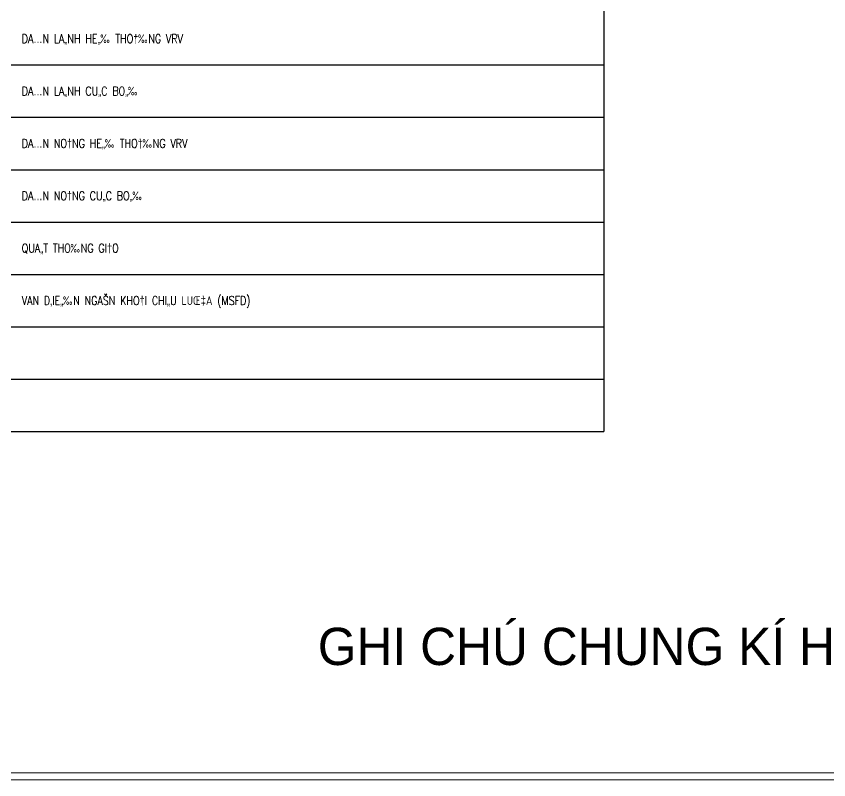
# Model space of a CAD drawing. Header units: millimetres. Extents: x -91525 to 4597779, y -698580 to 576167.
# Drawn here: x -66951 to -32024, y 488193 to 520990 of the extents above; entities that cross this region are included whole.
import ezdxf

# ---------------------------------------------------------------- set-up
doc = ezdxf.new("R2010")
doc.units = ezdxf.units.MM
doc.linetypes.add('HIDDEN', pattern=[0.375, 0.25, -0.125])
doc.layers.get('DEFPOINTS').update_dxf_attribs({"lineweight": 5})
for name, color, linetype in [('!-AC_Text TBi', 3, 'Continuous'), ('DAY-CS', 4, 'HIDDEN'), ('TEXT', 6, 'Continuous')]:
    doc.layers.add(name, color=color, linetype=linetype)
doc.layers.add('KHUNG TEN SD3 - Ariyana 2007$0$0-CON', color=253, linetype='Continuous', lineweight=0)
doc.styles.add('AVANTH', font='VHAVAN.TTF')
doc.styles.add('ROMANS1', font='ROMANS1.shx', dxfattribs={"width": 0.8})

# ---------------------------------------------------------------- blocks, each defined once
blk = doc.blocks.new('KHUNG TEN SD3 - Ariyana 2007')
at = {"layer": 'DEFPOINTS', "color": 1}
blk.add_lwpolyline([(527153.77, 1774368.57), (527559.52, 1774368.57), (527559.52, 1774655.49), (527153.77, 1774655.49)], close=True, dxfattribs=at)
at = {"layer": 'KHUNG TEN SD3 - Ariyana 2007$0$0-CON', "const_width": 0.12}
blk.add_lwpolyline([(527162.72, 1774654.54), (527558.56, 1774654.54), (527558.56, 1774369.53), (527162.72, 1774369.53)], close=True, dxfattribs=at)

msp = doc.modelspace()

# ---------------------------------------------------------------- linework, layer by layer
at = {"color": 2}
for p, q in [((-41699, 555294), (-41699, 503148)), ((-73199, 518898), (-41699, 518898)), ((-73199, 516648), (-41699, 516648)), ((-73199, 514398), (-41699, 514398)), ((-73199, 512148), (-41699, 512148)), ((-73199, 509898), (-41699, 509898)), ((-73199, 507648), (-41699, 507648)), ((-73199, 505398), (-41699, 505398)), ((-73199, 503148), (-41699, 503148))]:
    msp.add_line(p, q, dxfattribs=at)

# ---------------------------------------------------------------- block references
at = {"layer": 'DAY-CS', "color": 2, "ltscale": 5, "xscale": 306.614037341089, "yscale": 306.614037341089, "zscale": 306.614037341089}
msp.add_blockref('KHUNG TEN SD3 - Ariyana 2007', (-161724270, -543558119), dxfattribs=at)

# ---------------------------------------------------------------- texts
at = {"layer": '!-AC_Text TBi', "ltscale": 5, "style": 'ROMANS1', "width": 0.8}
for s, p in [('DA…N LA„NH HE„‰ THO†‰NG VRV', (-66717, 519839)), ('DA…N LA„NH CU„C BO„‰', (-66717, 517589)), ('DA…N NO†NG HE„‰ THO†‰NG VRV', (-66717, 515339)), ('DA…N NO†NG CU„C BO„‰', (-66717, 513089)), ('QUA„T THO‰NG GI†O', (-66717, 510839)), ('VAN D‚IE„‰N NGAŠN KHO†I CHI„U LUŒ‡A (MSFD)', (-66717, 508589))]:
    msp.add_text(s, height=375, dxfattribs=at).set_placement(p)
at = {"layer": 'TEXT', "lineweight": 100, "style": 'AVANTH'}
msp.add_text('GHI CHó CHUNG KÝ HIÖU Vµ DANH MôC B¶N VÏ', height=1600, rotation=0, dxfattribs=at).set_placement((-53988, 493121))

doc.saveas('drawing.dxf')
